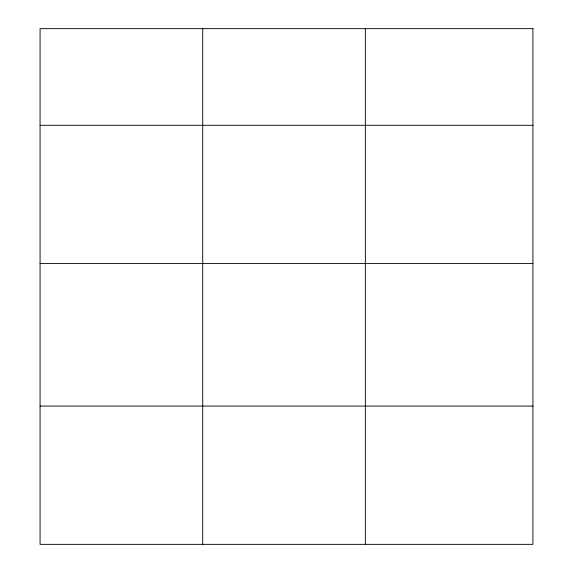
<?xml version="1.0" encoding="UTF-8"?>
<svg xmlns="http://www.w3.org/2000/svg" width="573" height="573" viewBox="0 0 573 573"><rect width="100%" height="100%" fill="white"/><g stroke="black" fill="none" stroke-linecap="round" stroke-linejoin="round"><path stroke-width="0.86" d="M40.074 125.301L532.926 125.301M40.074 263.587L532.926 263.587M40.074 406.064L532.926 406.064M365.359 28.65L365.359 544.35M202.713 28.65L202.713 544.35M532.926 28.65L40.074 28.65L40.074 544.35L532.926 544.35L532.926 28.65"/></g></svg>
